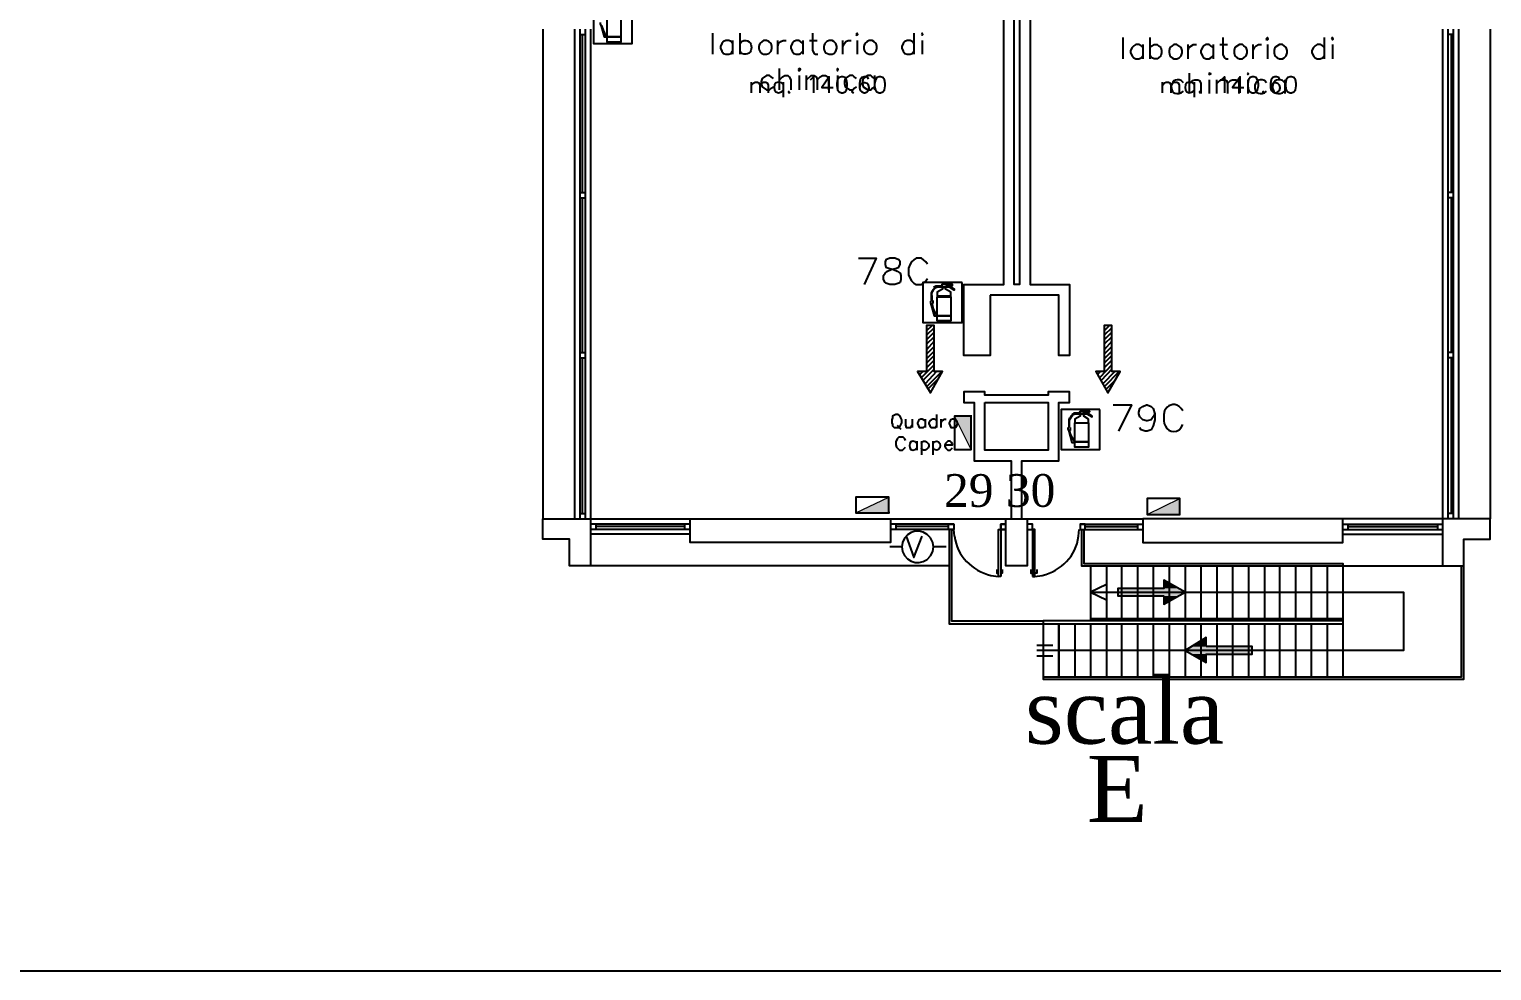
# Model space of a CAD drawing. Header units: millimetres. Extents: x 2592 to 5194, y 1172 to 2359.
# Drawn here: x 2597.717 to 2599.33, y 1185.524 to 1186.562 of the extents above; entities that cross this region are included whole.
import ezdxf

# ---------------------------------------------------------------- set-up
doc = ezdxf.new("R2010")
doc.units = ezdxf.units.MM
for name, color, linetype in [('PDF _Geometria', 7, 'Continuous'), ('PDF _Riempimenti solidi', 3, 'Continuous'), ('PDF _Testo', 7, 'Continuous')]:
    doc.layers.add(name, color=color, linetype=linetype)
doc.styles.add('PDF Times New Roman', font='times.ttf')

msp = doc.modelspace()

# ---------------------------------------------------------------- linework, layer by layer
at = {"layer": 'PDF _Geometria', "lineweight": 25}
for points in [[(2598.7769, 1186.269), (2598.7769, 1186.2024), (2598.7478, 1186.2024), (2598.7478, 1186.2807), (2598.7919, 1186.2807), (2598.7919, 1186.9515), (2598.7703, 1186.9515), (2598.7703, 1186.9632), (2598.8428, 1186.9632), (2598.8428, 1186.9515), (2598.8211, 1186.9515), (2598.8211, 1186.2807), (2598.8644, 1186.2807), (2598.8644, 1186.2024), (2598.8528, 1186.2024), (2598.8528, 1186.269)], [(2598.8036, 1186.9515), (2598.8094, 1186.9515), (2598.8094, 1186.2807), (2598.8036, 1186.2807)], [(2598.6286, 1186.5565), (2598.6303, 1186.5557), (2598.6311, 1186.5565), (2598.6303, 1186.5582)], [(2598.7011, 1186.5565), (2598.7019, 1186.5557), (2598.7028, 1186.5565), (2598.7019, 1186.5582)], [(2599.0519, 1186.5457), (2599.0469, 1186.5424), (2599.0461, 1186.539), (2599.0461, 1186.5365), (2599.0469, 1186.5332), (2599.0494, 1186.5307), (2599.0519, 1186.5299), (2599.0553, 1186.5299), (2599.0569, 1186.5307), (2599.0594, 1186.5332), (2599.0603, 1186.5365), (2599.0603, 1186.539), (2599.0594, 1186.5424), (2599.0569, 1186.544), (2599.0553, 1186.5457)], [(2599.0811, 1186.5515), (2599.0828, 1186.5507), (2599.0836, 1186.5515), (2599.0828, 1186.5532)], [(2599.0961, 1186.5457), (2599.0911, 1186.5424), (2599.0903, 1186.539), (2599.0903, 1186.5365), (2599.0911, 1186.5332), (2599.0936, 1186.5307), (2599.0961, 1186.5299), (2599.0994, 1186.5299), (2599.1011, 1186.5307), (2599.1036, 1186.5332), (2599.1044, 1186.5365), (2599.1044, 1186.539), (2599.1036, 1186.5424), (2599.1011, 1186.544), (2599.0994, 1186.5457)], [(2599.1536, 1186.5515), (2599.1544, 1186.5507), (2599.1553, 1186.5515), (2599.1544, 1186.5532)], [(2598.5653, 1186.5182), (2598.5661, 1186.5165), (2598.5678, 1186.5182), (2598.5661, 1186.519)], [(2598.6078, 1186.5182), (2598.6086, 1186.5165), (2598.6094, 1186.5182), (2598.6086, 1186.519)], [(2598.6128, 1186.5099), (2598.6103, 1186.509), (2598.6086, 1186.5065), (2598.6078, 1186.5024), (2598.6078, 1186.4999), (2598.6086, 1186.4957), (2598.6103, 1186.4932), (2598.6128, 1186.4924), (2598.6144, 1186.4924), (2598.6169, 1186.4932), (2598.6186, 1186.4957), (2598.6194, 1186.4999), (2598.6194, 1186.5024), (2598.6186, 1186.5065), (2598.6169, 1186.509), (2598.6144, 1186.5099)], [(2598.6544, 1186.5099), (2598.6519, 1186.509), (2598.6503, 1186.5065), (2598.6494, 1186.5024), (2598.6494, 1186.4999), (2598.6503, 1186.4957), (2598.6519, 1186.4932), (2598.6544, 1186.4924), (2598.6561, 1186.4924), (2598.6586, 1186.4932), (2598.6603, 1186.4957), (2598.6611, 1186.4999), (2598.6611, 1186.5024), (2598.6603, 1186.5065), (2598.6586, 1186.509), (2598.6561, 1186.5099)], [(2599.0178, 1186.5132), (2599.0186, 1186.5124), (2599.0203, 1186.5132), (2599.0186, 1186.514)], [(2599.0603, 1186.5132), (2599.0611, 1186.5124), (2599.0619, 1186.5132), (2599.0611, 1186.514)], [(2599.0661, 1186.5099), (2599.0636, 1186.509), (2599.0619, 1186.5065), (2599.0611, 1186.5024), (2599.0611, 1186.4999), (2599.0619, 1186.4957), (2599.0636, 1186.4932), (2599.0661, 1186.4924), (2599.0678, 1186.4924), (2599.0703, 1186.4932), (2599.0719, 1186.4957), (2599.0728, 1186.4999), (2599.0728, 1186.5024), (2599.0719, 1186.5065), (2599.0703, 1186.509), (2599.0678, 1186.5099)], [(2599.1078, 1186.5099), (2599.1053, 1186.509), (2599.1036, 1186.5065), (2599.1028, 1186.5024), (2599.1028, 1186.4999), (2599.1036, 1186.4957), (2599.1053, 1186.4932), (2599.1078, 1186.4924), (2599.1094, 1186.4924), (2599.1119, 1186.4932), (2599.1136, 1186.4957), (2599.1144, 1186.4999), (2599.1144, 1186.5024), (2599.1136, 1186.5065), (2599.1119, 1186.509), (2599.1094, 1186.5099)], [(2598.6661, 1186.3099), (2598.6619, 1186.3082), (2598.6611, 1186.3057), (2598.6611, 1186.3032), (2598.6619, 1186.2999), (2598.6653, 1186.299), (2598.6703, 1186.2974), (2598.6744, 1186.2957), (2598.6778, 1186.2932), (2598.6786, 1186.2907), (2598.6786, 1186.2865), (2598.6778, 1186.2832), (2598.6761, 1186.2824), (2598.6719, 1186.2807), (2598.6661, 1186.2807), (2598.6619, 1186.2824), (2598.6611, 1186.2832), (2598.6594, 1186.2865), (2598.6594, 1186.2907), (2598.6611, 1186.2932), (2598.6636, 1186.2957), (2598.6678, 1186.2974), (2598.6736, 1186.299), (2598.6761, 1186.2999), (2598.6778, 1186.3032), (2598.6778, 1186.3057), (2598.6761, 1186.3082), (2598.6719, 1186.3099)], [(2598.6728, 1186.1374), (2598.6694, 1186.1357), (2598.6694, 1186.134), (2598.6686, 1186.1315), (2598.6686, 1186.1282), (2598.6694, 1186.1265), (2598.6694, 1186.1249), (2598.6711, 1186.1232), (2598.6769, 1186.1232), (2598.6794, 1186.1282), (2598.6794, 1186.1315), (2598.6786, 1186.134), (2598.6778, 1186.1357), (2598.6769, 1186.1365), (2598.6753, 1186.1374)], [(2598.7711, 1186.1507), (2598.8411, 1186.1507), (2598.8411, 1186.0982), (2598.7711, 1186.0982)], [(2598.7353, 1186.1324), (2598.7336, 1186.1315), (2598.7328, 1186.1307), (2598.7319, 1186.1282), (2598.7319, 1186.1274), (2598.7328, 1186.1249), (2598.7336, 1186.1232), (2598.7386, 1186.1232), (2598.7403, 1186.1249), (2598.7411, 1186.1274), (2598.7411, 1186.1282), (2598.7403, 1186.1307), (2598.7386, 1186.1315), (2598.7378, 1186.1324)], [(2598.3361, 1186.0224), (2598.3361, 1185.9707), (2598.3128, 1185.9707), (2598.3128, 1185.9999), (2598.2836, 1185.9999), (2598.2836, 1186.0224)], [(2598.4461, 1186.0224), (2598.6669, 1186.0224), (2598.6669, 1185.9965), (2598.4461, 1185.9965)], [(2598.7886, 1186.0107), (2598.7944, 1186.0107), (2598.7886, 1186.0107), (2598.7886, 1186.0165), (2598.7944, 1186.0165), (2598.7886, 1186.0165)], [(2599.1661, 1186.0224), (2598.9453, 1186.0224), (2598.9453, 1185.9965), (2599.1661, 1185.9965)], [(2599.2761, 1186.0224), (2599.2761, 1185.9707), (2599.2994, 1185.9707), (2599.2994, 1185.9999), (2599.3286, 1185.9999), (2599.3286, 1186.0224)]]:
    msp.add_lwpolyline(points, close=True, dxfattribs=at)
at = {"layer": 'PDF _Geometria', "color": 1, "lineweight": 25, "true_color": 0xf00000}
for points in [[(2598.3819, 1186.5907), (2598.3394, 1186.5907), (2598.3394, 1186.5465), (2598.3819, 1186.5465)], [(2598.3544, 1186.5749), (2598.3694, 1186.5749), (2598.3694, 1186.554), (2598.3544, 1186.554)], [(2598.3544, 1186.554), (2598.3694, 1186.554), (2598.3694, 1186.5482), (2598.3544, 1186.5482)], [(2598.7461, 1186.2832), (2598.7028, 1186.2832), (2598.7028, 1186.239), (2598.7461, 1186.239)], [(2598.7244, 1186.2774), (2598.7244, 1186.2757), (2598.7186, 1186.2724), (2598.7186, 1186.2682), (2598.7336, 1186.2682), (2598.7336, 1186.2724), (2598.7278, 1186.2757), (2598.7278, 1186.2774)], [(2598.7186, 1186.2674), (2598.7336, 1186.2674), (2598.7336, 1186.2465), (2598.7186, 1186.2465)], [(2598.7186, 1186.2465), (2598.7336, 1186.2465), (2598.7336, 1186.2407), (2598.7186, 1186.2407)], [(2598.8978, 1186.1432), (2598.8553, 1186.1432), (2598.8553, 1186.099), (2598.8978, 1186.099)], [(2598.8761, 1186.1382), (2598.8761, 1186.1357), (2598.8703, 1186.1324), (2598.8703, 1186.1282), (2598.8853, 1186.1282), (2598.8853, 1186.1324), (2598.8803, 1186.1357), (2598.8803, 1186.1382)], [(2598.8703, 1186.1282), (2598.8853, 1186.1282), (2598.8853, 1186.1074), (2598.8703, 1186.1074)], [(2598.8703, 1186.1074), (2598.8853, 1186.1074), (2598.8853, 1186.1015), (2598.8703, 1186.1015)]]:
    msp.add_lwpolyline(points, close=True, dxfattribs=at)
at = {"layer": 'PDF _Geometria', "lineweight": 25}
for points in [[(2598.2836, 1186.5624), (2598.2836, 1186.0224)], [(2598.3186, 1186.5624), (2598.3186, 1186.0224)], [(2598.3361, 1186.5624), (2598.3361, 1186.0224), (2598.4461, 1186.0224)], [(2598.4711, 1186.5349), (2598.4711, 1186.5582)], [(2598.5011, 1186.5349), (2598.5011, 1186.5582)], [(2598.5811, 1186.5582), (2598.5811, 1186.539), (2598.5828, 1186.5357), (2598.5844, 1186.5349), (2598.5869, 1186.5349)], [(2598.6928, 1186.5582), (2598.6928, 1186.5349)], [(2599.2761, 1186.5624), (2599.2761, 1186.0224), (2599.1661, 1186.0224)], [(2599.2936, 1186.5624), (2599.2936, 1186.0224)], [(2599.3286, 1186.5624), (2599.3286, 1186.0224)], [(2598.4928, 1186.5465), (2598.4911, 1186.549), (2598.4886, 1186.5499), (2598.4853, 1186.5499), (2598.4828, 1186.549), (2598.4811, 1186.5465), (2598.4794, 1186.5432), (2598.4794, 1186.5415), (2598.4811, 1186.5382), (2598.4828, 1186.5357), (2598.4853, 1186.5349), (2598.4886, 1186.5349), (2598.4911, 1186.5357), (2598.4928, 1186.5382)], [(2598.4928, 1186.5499), (2598.4928, 1186.5349)], [(2598.5011, 1186.5465), (2598.5028, 1186.549)], [(2598.5269, 1186.5349), (2598.5303, 1186.5349), (2598.5328, 1186.5357), (2598.5353, 1186.5382), (2598.5361, 1186.5415), (2598.5361, 1186.5432), (2598.5353, 1186.5465), (2598.5328, 1186.549), (2598.5303, 1186.5499), (2598.5269, 1186.5499), (2598.5253, 1186.549), (2598.5228, 1186.5465)], [(2598.5428, 1186.5349), (2598.5428, 1186.5499)], [(2598.5428, 1186.5432), (2598.5436, 1186.5465), (2598.5461, 1186.549), (2598.5486, 1186.5499), (2598.5519, 1186.5499)], [(2598.5703, 1186.5465), (2598.5678, 1186.549), (2598.5661, 1186.5499), (2598.5628, 1186.5499), (2598.5603, 1186.549), (2598.5586, 1186.5465), (2598.5569, 1186.5432), (2598.5569, 1186.5415), (2598.5586, 1186.5382), (2598.5603, 1186.5357), (2598.5628, 1186.5349), (2598.5661, 1186.5349), (2598.5678, 1186.5357), (2598.5703, 1186.5382)], [(2598.5703, 1186.5499), (2598.5703, 1186.5349)], [(2598.5778, 1186.5499), (2598.5861, 1186.5499)], [(2598.5994, 1186.5349), (2598.6028, 1186.5349), (2598.6044, 1186.5357), (2598.6069, 1186.5382), (2598.6078, 1186.5415), (2598.6078, 1186.5432), (2598.6069, 1186.5465), (2598.6044, 1186.549), (2598.6028, 1186.5499), (2598.5994, 1186.5499), (2598.5969, 1186.549), (2598.5944, 1186.5465)], [(2598.6144, 1186.5349), (2598.6144, 1186.5499)], [(2598.6144, 1186.5432), (2598.6161, 1186.5465), (2598.6178, 1186.549), (2598.6203, 1186.5499), (2598.6236, 1186.5499)], [(2598.6303, 1186.5499), (2598.6303, 1186.5349)], [(2598.6436, 1186.5349), (2598.6469, 1186.5349), (2598.6486, 1186.5357), (2598.6511, 1186.5382), (2598.6519, 1186.5415), (2598.6519, 1186.5432), (2598.6511, 1186.5465), (2598.6486, 1186.549), (2598.6469, 1186.5499), (2598.6436, 1186.5499), (2598.6411, 1186.549), (2598.6386, 1186.5465)], [(2598.6928, 1186.5465), (2598.6911, 1186.549), (2598.6886, 1186.5499), (2598.6853, 1186.5499), (2598.6828, 1186.549), (2598.6811, 1186.5465), (2598.6794, 1186.5432), (2598.6794, 1186.5415), (2598.6811, 1186.5382), (2598.6828, 1186.5357), (2598.6853, 1186.5349), (2598.6886, 1186.5349), (2598.6911, 1186.5357), (2598.6928, 1186.5382)], [(2598.7019, 1186.5499), (2598.7019, 1186.5349)], [(2598.9236, 1186.5299), (2598.9236, 1186.5532)], [(2598.9453, 1186.5424), (2598.9436, 1186.544), (2598.9411, 1186.5457), (2598.9378, 1186.5457), (2598.9353, 1186.544), (2598.9336, 1186.5424), (2598.9319, 1186.539), (2598.9319, 1186.5365), (2598.9336, 1186.5332), (2598.9353, 1186.5307), (2598.9378, 1186.5299), (2598.9411, 1186.5299), (2598.9436, 1186.5307), (2598.9453, 1186.5332)], [(2598.9453, 1186.5457), (2598.9453, 1186.5299)], [(2598.9536, 1186.5299), (2598.9536, 1186.5532)], [(2598.9536, 1186.5424), (2598.9553, 1186.544), (2598.9578, 1186.5457), (2598.9611, 1186.5457), (2598.9628, 1186.544), (2598.9653, 1186.5424), (2598.9661, 1186.539), (2598.9661, 1186.5365), (2598.9653, 1186.5332), (2598.9628, 1186.5307), (2598.9611, 1186.5299), (2598.9578, 1186.5299), (2598.9553, 1186.5307), (2598.9536, 1186.5332)], [(2598.9794, 1186.5299), (2598.9828, 1186.5299), (2598.9853, 1186.5307), (2598.9878, 1186.5332), (2598.9886, 1186.5365), (2598.9886, 1186.539), (2598.9878, 1186.5424), (2598.9828, 1186.5457), (2598.9794, 1186.5457), (2598.9778, 1186.544), (2598.9753, 1186.5424)], [(2598.9953, 1186.5299), (2598.9953, 1186.5457)], [(2598.9953, 1186.539), (2598.9961, 1186.5424), (2599.0011, 1186.5457), (2599.0044, 1186.5457)], [(2599.0228, 1186.5424), (2599.0203, 1186.544), (2599.0186, 1186.5457), (2599.0153, 1186.5457), (2599.0128, 1186.544), (2599.0111, 1186.5424), (2599.0094, 1186.539), (2599.0094, 1186.5365), (2599.0111, 1186.5332), (2599.0128, 1186.5307), (2599.0153, 1186.5299), (2599.0186, 1186.5299), (2599.0203, 1186.5307), (2599.0228, 1186.5332)], [(2599.0228, 1186.5457), (2599.0228, 1186.5299)], [(2599.0303, 1186.5457), (2599.0386, 1186.5457)], [(2599.0336, 1186.5532), (2599.0336, 1186.534), (2599.0353, 1186.5307), (2599.0369, 1186.5299), (2599.0394, 1186.5299)], [(2599.0669, 1186.5299), (2599.0669, 1186.5457)], [(2599.0669, 1186.539), (2599.0686, 1186.5424), (2599.0703, 1186.544), (2599.0728, 1186.5457), (2599.0761, 1186.5457)], [(2599.0828, 1186.5457), (2599.0828, 1186.5299)], [(2599.1453, 1186.5424), (2599.1436, 1186.544), (2599.1411, 1186.5457), (2599.1378, 1186.5457), (2599.1353, 1186.544), (2599.1336, 1186.5424), (2599.1319, 1186.539), (2599.1319, 1186.5365), (2599.1336, 1186.5332), (2599.1353, 1186.5307), (2599.1378, 1186.5299), (2599.1411, 1186.5299), (2599.1436, 1186.5307), (2599.1453, 1186.5332)], [(2599.1453, 1186.5532), (2599.1453, 1186.5299)], [(2599.1544, 1186.5457), (2599.1544, 1186.5299)], [(2598.5028, 1186.5357), (2598.5011, 1186.5382)], [(2598.5378, 1186.5082), (2598.5353, 1186.5099), (2598.5336, 1186.5115), (2598.5303, 1186.5115), (2598.5253, 1186.5082), (2598.5244, 1186.5049), (2598.5244, 1186.5024), (2598.5253, 1186.499), (2598.5303, 1186.4957), (2598.5336, 1186.4957), (2598.5353, 1186.4974), (2598.5378, 1186.499)], [(2598.5444, 1186.4957), (2598.5444, 1186.519)], [(2598.5444, 1186.5065), (2598.5478, 1186.5099), (2598.5503, 1186.5115), (2598.5536, 1186.5115), (2598.5553, 1186.5099), (2598.5569, 1186.5065), (2598.5569, 1186.4957)], [(2598.5661, 1186.5115), (2598.5661, 1186.4957)], [(2598.5744, 1186.4957), (2598.5744, 1186.5115)], [(2598.5744, 1186.5065), (2598.5794, 1186.5115), (2598.5828, 1186.5115), (2598.5853, 1186.5099), (2598.5861, 1186.5065), (2598.5861, 1186.4957)], [(2598.5786, 1186.5065), (2598.5819, 1186.5099), (2598.5819, 1186.4924)], [(2598.5861, 1186.5065), (2598.5894, 1186.5099), (2598.5919, 1186.5115), (2598.5953, 1186.5115), (2598.5978, 1186.5099), (2598.5986, 1186.5065), (2598.5986, 1186.4957)], [(2598.5994, 1186.4924), (2598.5994, 1186.5099), (2598.5911, 1186.4982), (2598.6036, 1186.4982)], [(2598.6086, 1186.5115), (2598.6086, 1186.4957)], [(2598.6294, 1186.5082), (2598.6269, 1186.5099), (2598.6253, 1186.5115), (2598.6219, 1186.5115), (2598.6169, 1186.5082), (2598.6161, 1186.5049), (2598.6161, 1186.5024), (2598.6169, 1186.499), (2598.6219, 1186.4957), (2598.6253, 1186.4957), (2598.6269, 1186.4974), (2598.6294, 1186.499)], [(2598.6428, 1186.5074), (2598.6419, 1186.509), (2598.6394, 1186.5099), (2598.6378, 1186.5099), (2598.6353, 1186.509), (2598.6336, 1186.5065), (2598.6328, 1186.5024), (2598.6328, 1186.4982), (2598.6336, 1186.4949), (2598.6353, 1186.4932), (2598.6378, 1186.4924), (2598.6386, 1186.4924), (2598.6411, 1186.4932), (2598.6428, 1186.4949), (2598.6436, 1186.4974), (2598.6436, 1186.4982), (2598.6428, 1186.5007), (2598.6411, 1186.5024), (2598.6386, 1186.5032), (2598.6378, 1186.5032), (2598.6353, 1186.5024), (2598.6336, 1186.5007), (2598.6328, 1186.4982)], [(2598.6494, 1186.5082), (2598.6469, 1186.5099), (2598.6453, 1186.5115), (2598.6419, 1186.5115), (2598.6369, 1186.5082), (2598.6361, 1186.5049), (2598.6361, 1186.5024), (2598.6369, 1186.499), (2598.6419, 1186.4957), (2598.6453, 1186.4957), (2598.6469, 1186.4974), (2598.6494, 1186.499)], [(2598.6494, 1186.5115), (2598.6494, 1186.4957)], [(2598.9969, 1186.4915), (2598.9969, 1186.514)], [(2599.0311, 1186.5065), (2599.0328, 1186.5074), (2599.0353, 1186.5099), (2599.0353, 1186.4924)], [(2599.0528, 1186.4924), (2599.0528, 1186.5099), (2599.0444, 1186.4982), (2599.0569, 1186.4982)], [(2599.0961, 1186.5074), (2599.0953, 1186.509), (2599.0928, 1186.5099), (2599.0911, 1186.5099), (2599.0886, 1186.509), (2599.0869, 1186.5065), (2599.0861, 1186.5024), (2599.0861, 1186.4982), (2599.0869, 1186.4949), (2599.0886, 1186.4932), (2599.0911, 1186.4924), (2599.0919, 1186.4924), (2599.0944, 1186.4932), (2599.0961, 1186.4949), (2599.0969, 1186.4974), (2599.0969, 1186.4982), (2599.0961, 1186.5007), (2599.0944, 1186.5024), (2599.0919, 1186.5032), (2599.0911, 1186.5032), (2599.0886, 1186.5024), (2599.0869, 1186.5007), (2599.0861, 1186.4982)], [(2598.5136, 1186.4924), (2598.5136, 1186.504)], [(2598.5136, 1186.5007), (2598.5161, 1186.5032), (2598.5178, 1186.504), (2598.5203, 1186.504), (2598.5219, 1186.5032), (2598.5228, 1186.5007), (2598.5228, 1186.4924)], [(2598.5228, 1186.5007), (2598.5253, 1186.5032), (2598.5269, 1186.504), (2598.5294, 1186.504), (2598.5311, 1186.5032), (2598.5319, 1186.5007), (2598.5319, 1186.4924)], [(2598.5486, 1186.5015), (2598.5469, 1186.5032)], [(2598.5469, 1186.4932), (2598.5486, 1186.4949)], [(2598.5486, 1186.504), (2598.5486, 1186.4874)], [(2598.5553, 1186.494), (2598.5544, 1186.4932), (2598.5553, 1186.4924), (2598.5561, 1186.4932)], [(2598.6253, 1186.494), (2598.6244, 1186.4932), (2598.6253, 1186.4924), (2598.6261, 1186.4932)], [(2598.9669, 1186.4924), (2598.9669, 1186.504)], [(2598.9669, 1186.5007), (2598.9694, 1186.5032), (2598.9711, 1186.504), (2598.9736, 1186.504), (2598.9753, 1186.5032), (2598.9761, 1186.5007), (2598.9761, 1186.4924)], [(2598.9761, 1186.5007), (2598.9786, 1186.5032), (2598.9803, 1186.504), (2598.9828, 1186.504), (2598.9844, 1186.5032), (2598.9853, 1186.5007), (2598.9853, 1186.4924)], [(2598.9903, 1186.5032), (2598.9878, 1186.5057)], [(2598.9878, 1186.4924), (2598.9903, 1186.494)], [(2598.9969, 1186.5024), (2599.0003, 1186.5057), (2599.0028, 1186.5065), (2599.0061, 1186.5065), (2599.0078, 1186.5057), (2599.0094, 1186.5024), (2599.0094, 1186.4915)], [(2599.0019, 1186.5015), (2599.0003, 1186.5032)], [(2599.0003, 1186.4932), (2599.0019, 1186.4949)], [(2599.0019, 1186.504), (2599.0019, 1186.4874)], [(2599.0086, 1186.494), (2599.0078, 1186.4932), (2599.0086, 1186.4924), (2599.0094, 1186.4932)], [(2599.0186, 1186.5065), (2599.0186, 1186.4915)], [(2599.0269, 1186.4915), (2599.0269, 1186.5065)], [(2599.0269, 1186.5024), (2599.0303, 1186.5057), (2599.0319, 1186.5065), (2599.0353, 1186.5065), (2599.0378, 1186.5057), (2599.0386, 1186.5024), (2599.0386, 1186.4915)], [(2599.0386, 1186.5024), (2599.0419, 1186.5057), (2599.0444, 1186.5065), (2599.0478, 1186.5065), (2599.0503, 1186.5057), (2599.0511, 1186.5024), (2599.0511, 1186.4915)], [(2599.0611, 1186.5065), (2599.0611, 1186.4915)], [(2599.0786, 1186.494), (2599.0778, 1186.4932), (2599.0786, 1186.4924), (2599.0794, 1186.4932)], [(2599.0819, 1186.5032), (2599.0794, 1186.5057)], [(2599.0794, 1186.4924), (2599.0819, 1186.494)], [(2599.1019, 1186.5032), (2599.0994, 1186.5057)], [(2599.0994, 1186.4924), (2599.1019, 1186.494)], [(2599.1019, 1186.5065), (2599.1019, 1186.4915)], [(2598.6319, 1186.3099), (2598.6511, 1186.3099), (2598.6378, 1186.2807)], [(2598.7078, 1186.3032), (2598.7061, 1186.3057), (2598.7036, 1186.3082), (2598.7011, 1186.3099), (2598.6953, 1186.3099), (2598.6928, 1186.3082), (2598.6903, 1186.3057), (2598.6886, 1186.3032), (2598.6869, 1186.299), (2598.6869, 1186.2915), (2598.6886, 1186.2874), (2598.6903, 1186.2849), (2598.6928, 1186.2824), (2598.6953, 1186.2807), (2598.7011, 1186.2807), (2598.7036, 1186.2824), (2598.7061, 1186.2849), (2598.7078, 1186.2874)], [(2598.8119, 1186.0224), (2598.8119, 1186.0865), (2598.8528, 1186.0865), (2598.8528, 1186.1507), (2598.8644, 1186.1507), (2598.8644, 1186.1624), (2598.8411, 1186.1624), (2598.8411, 1186.159), (2598.7711, 1186.159), (2598.7711, 1186.1624), (2598.7478, 1186.1624), (2598.7478, 1186.1507), (2598.7594, 1186.1507), (2598.7594, 1186.0865), (2598.8003, 1186.0865), (2598.8003, 1186.0224)], [(2598.7178, 1186.1374), (2598.7178, 1186.1232)], [(2598.9128, 1186.1482), (2598.9328, 1186.1482), (2598.9186, 1186.119)], [(2598.9586, 1186.1382), (2598.9569, 1186.1349), (2598.9544, 1186.1315), (2598.9503, 1186.1307), (2598.9494, 1186.1307), (2598.9453, 1186.1315), (2598.9419, 1186.1349), (2598.9411, 1186.1382), (2598.9411, 1186.1399), (2598.9419, 1186.144), (2598.9453, 1186.1465), (2598.9494, 1186.1482), (2598.9503, 1186.1482), (2598.9544, 1186.1465), (2598.9569, 1186.144), (2598.9586, 1186.1382), (2598.9586, 1186.1315), (2598.9569, 1186.1249), (2598.9544, 1186.1207), (2598.9503, 1186.119), (2598.9478, 1186.119), (2598.9436, 1186.1207), (2598.9419, 1186.1232)], [(2598.9694, 1186.1415), (2598.9686, 1186.1374), (2598.9686, 1186.1307)], [(2598.9894, 1186.1415), (2598.9878, 1186.144), (2598.9853, 1186.1465)], [(2598.6744, 1186.1257), (2598.6786, 1186.1215)], [(2598.6836, 1186.1324), (2598.6836, 1186.1257), (2598.6844, 1186.1232), (2598.6894, 1186.1232), (2598.6911, 1186.1257)], [(2598.6911, 1186.1324), (2598.6911, 1186.1232)], [(2598.7053, 1186.1307), (2598.7036, 1186.1315), (2598.7019, 1186.1324), (2598.7003, 1186.1324), (2598.6986, 1186.1315), (2598.6978, 1186.1307), (2598.6969, 1186.1282), (2598.6969, 1186.1274), (2598.6978, 1186.1249), (2598.6986, 1186.1232), (2598.7036, 1186.1232), (2598.7053, 1186.1249)], [(2598.7053, 1186.1324), (2598.7053, 1186.1232)], [(2598.7178, 1186.1307), (2598.7169, 1186.1315), (2598.7153, 1186.1324), (2598.7136, 1186.1324), (2598.7119, 1186.1315), (2598.7103, 1186.1307), (2598.7094, 1186.1282), (2598.7094, 1186.1274), (2598.7103, 1186.1249), (2598.7119, 1186.1232), (2598.7169, 1186.1232), (2598.7178, 1186.1249)], [(2598.7228, 1186.1232), (2598.7228, 1186.1324)], [(2598.7228, 1186.1282), (2598.7236, 1186.1307), (2598.7253, 1186.1315), (2598.7261, 1186.1324), (2598.7286, 1186.1324)], [(2598.7569, 1186.1357), (2598.7561, 1186.1357), (2598.7378, 1186.1357), (2598.7378, 1186.099), (2598.7561, 1186.099), (2598.7561, 1186.1357)], [(2598.9853, 1186.1207), (2598.9878, 1186.1232), (2598.9894, 1186.1265)], [(2598.6836, 1186.109), (2598.6828, 1186.1107), (2598.6811, 1186.1124), (2598.6761, 1186.1124), (2598.6744, 1186.1107), (2598.6728, 1186.1074), (2598.6728, 1186.104), (2598.6736, 1186.1015), (2598.6761, 1186.099), (2598.6769, 1186.0982), (2598.6803, 1186.0982), (2598.6836, 1186.1015)], [(2598.6961, 1186.1057), (2598.6944, 1186.1074)], [(2598.6961, 1186.1082), (2598.6961, 1186.0982)], [(2598.7011, 1186.1082), (2598.7011, 1186.0932)], [(2598.7011, 1186.1057), (2598.7019, 1186.1074), (2598.7036, 1186.1082), (2598.7053, 1186.1082), (2598.7069, 1186.1074), (2598.7086, 1186.1057), (2598.7094, 1186.104), (2598.7094, 1186.1024), (2598.7086, 1186.1007), (2598.7069, 1186.099), (2598.7053, 1186.0982), (2598.7036, 1186.0982), (2598.7019, 1186.099), (2598.7011, 1186.1007)], [(2598.7136, 1186.1082), (2598.7136, 1186.0932)], [(2598.7136, 1186.1057), (2598.7153, 1186.1074)], [(2598.7269, 1186.104), (2598.7353, 1186.104), (2598.7353, 1186.1049), (2598.7344, 1186.1065), (2598.7336, 1186.1074), (2598.7328, 1186.1082), (2598.7303, 1186.1082), (2598.7294, 1186.1074), (2598.7278, 1186.1057), (2598.7269, 1186.104), (2598.7269, 1186.1024), (2598.7278, 1186.1007), (2598.7294, 1186.099), (2598.7303, 1186.0982), (2598.7328, 1186.0982), (2598.7353, 1186.1007)], [(2598.6944, 1186.099), (2598.6961, 1186.1007)], [(2598.7153, 1186.099), (2598.7136, 1186.1007)], [(2598.6661, 1186.029), (2598.6653, 1186.029), (2598.6653, 1186.0465), (2598.6286, 1186.0465), (2598.6286, 1186.029), (2598.6653, 1186.029)], [(2598.9869, 1186.0274), (2598.9861, 1186.0274), (2598.9861, 1186.0449), (2598.9503, 1186.0449), (2598.9503, 1186.0274), (2598.9861, 1186.0274)], [(2598.6669, 1186.0224), (2598.7944, 1186.0224), (2598.8178, 1186.0224), (2598.9453, 1186.0224)], [(2598.7319, 1186.0107), (2598.7319, 1185.9065), (2598.8353, 1185.9065), (2599.1661, 1185.9065)], [(2598.7344, 1186.0107), (2598.7344, 1185.9099), (2598.8353, 1185.9099)], [(2598.8178, 1186.0224), (2598.8178, 1185.9707), (2598.7944, 1185.9707), (2598.7944, 1186.0224)], [(2598.8178, 1186.0107), (2598.8236, 1186.0107), (2598.8236, 1186.0165), (2598.8178, 1186.0165)], [(2598.8778, 1186.0107), (2598.8778, 1185.9707), (2598.9453, 1185.9707), (2599.1661, 1185.9707), (2599.2761, 1185.9707)], [(2598.8803, 1186.0107), (2598.8803, 1185.9732), (2599.1661, 1185.9732), (2599.1661, 1185.8482)], [(2598.4461, 1186.0057), (2598.3361, 1186.0057)], [(2599.1661, 1186.0057), (2599.2761, 1186.0057)], [(2598.7319, 1185.9707), (2598.3361, 1185.9707)], [(2599.1661, 1185.9099), (2598.8353, 1185.9099), (2598.8353, 1185.8457), (2599.2994, 1185.8457), (2599.2994, 1185.9707)], [(2598.8353, 1185.8482), (2599.2969, 1185.8482), (2599.2969, 1185.9707)], [(2598.8878, 1185.9707), (2598.8878, 1185.9099)], [(2598.9053, 1185.9707), (2598.9053, 1185.9124)], [(2598.9219, 1185.9707), (2598.9219, 1185.9124)], [(2598.9394, 1185.9707), (2598.9394, 1185.9124)], [(2598.9569, 1185.9707), (2598.9569, 1185.9124)], [(2598.9744, 1185.9707), (2598.9744, 1185.9124)], [(2598.9919, 1185.9707), (2598.9919, 1185.9124)], [(2599.0094, 1185.9707), (2599.0094, 1185.9124)], [(2599.0269, 1185.9707), (2599.0269, 1185.9124)], [(2599.0444, 1185.9707), (2599.0444, 1185.9124)], [(2599.0619, 1185.9707), (2599.0619, 1185.9124)], [(2599.0794, 1185.9707), (2599.0794, 1185.9124)], [(2599.0961, 1185.9707), (2599.0961, 1185.9124)], [(2599.1136, 1185.9707), (2599.1136, 1185.9124)], [(2599.1311, 1185.9707), (2599.1311, 1185.9124)], [(2599.1486, 1185.9707), (2599.1486, 1185.9124)], [(2598.9053, 1185.9499), (2598.8878, 1185.9415), (2598.9053, 1185.9332)], [(2598.8878, 1185.9415), (2599.2328, 1185.9415), (2599.2328, 1185.8774), (2598.8286, 1185.8774)], [(2598.8878, 1185.9124), (2599.1661, 1185.9124)], [(2598.8528, 1185.9065), (2598.8528, 1185.8482), (2598.8528, 1185.9065)], [(2598.8703, 1185.9065), (2598.8703, 1185.8482)], [(2598.8878, 1185.9065), (2598.8878, 1185.8482)], [(2598.9053, 1185.9065), (2598.9053, 1185.8482)], [(2598.9219, 1185.9065), (2598.9219, 1185.8482)], [(2598.9394, 1185.9065), (2598.9394, 1185.8482)], [(2598.9569, 1185.9065), (2598.9569, 1185.8482)], [(2598.9744, 1185.9065), (2598.9744, 1185.8482)], [(2598.9919, 1185.9065), (2598.9919, 1185.8482)], [(2599.0094, 1185.9065), (2599.0094, 1185.8482)], [(2599.0269, 1185.9065), (2599.0269, 1185.8482)], [(2599.0444, 1185.9065), (2599.0444, 1185.8482)], [(2599.0619, 1185.9065), (2599.0619, 1185.8482)], [(2599.0794, 1185.9065), (2599.0794, 1185.8482)], [(2599.0961, 1185.9065), (2599.0961, 1185.8482)], [(2599.1136, 1185.9065), (2599.1136, 1185.8482)], [(2599.1311, 1185.9065), (2599.1311, 1185.8482)], [(2599.1486, 1185.9065), (2599.1486, 1185.8482)], [(2598.8286, 1185.8832), (2598.8461, 1185.8832)], [(2598.8286, 1185.8715), (2598.8461, 1185.8715)], [(2597.0594, 1185.524), (2602.0219, 1185.524)]]:
    msp.add_lwpolyline(points, dxfattribs=at)
at = {"layer": 'PDF _Geometria', "color": 4, "lineweight": 25}
for points in [[(2598.3244, 1186.5624), (2598.3244, 1186.0224)], [(2598.3303, 1186.5624), (2598.3303, 1186.0224)], [(2599.2819, 1186.5624), (2599.2819, 1186.0224)], [(2599.2878, 1186.5624), (2599.2878, 1186.0224)], [(2598.3244, 1186.5565), (2598.3303, 1186.5565)], [(2598.3269, 1186.5565), (2598.3269, 1186.3824)], [(2599.2878, 1186.5565), (2599.2819, 1186.5565)], [(2599.2853, 1186.5565), (2599.2853, 1186.3824)], [(2598.3244, 1186.3824), (2598.3303, 1186.3824)], [(2599.2878, 1186.3824), (2599.2819, 1186.3824)], [(2598.3244, 1186.3765), (2598.3303, 1186.3765)], [(2598.3269, 1186.3765), (2598.3269, 1186.2057)], [(2599.2878, 1186.3765), (2599.2819, 1186.3765)], [(2599.2853, 1186.3765), (2599.2853, 1186.2057)], [(2598.3244, 1186.2057), (2598.3303, 1186.2057)], [(2599.2878, 1186.2057), (2599.2819, 1186.2057)], [(2598.3244, 1186.1999), (2598.3303, 1186.1999)], [(2598.3269, 1186.1999), (2598.3269, 1186.0282)], [(2599.2878, 1186.1999), (2599.2819, 1186.1999)], [(2599.2853, 1186.1999), (2599.2853, 1186.0282)], [(2598.3244, 1186.0282), (2598.3303, 1186.0282)], [(2599.2878, 1186.0282), (2599.2819, 1186.0282)], [(2598.4461, 1186.0165), (2598.3361, 1186.0165)], [(2598.4461, 1186.0107), (2598.3361, 1186.0107)], [(2598.3419, 1186.0165), (2598.3419, 1186.0107)], [(2598.4403, 1186.014), (2598.3419, 1186.014)], [(2598.4403, 1186.0107), (2598.4403, 1186.0165)], [(2598.7369, 1186.0165), (2598.6669, 1186.0165)], [(2598.7378, 1186.0032), (2598.7369, 1186.0107), (2598.6669, 1186.0107)], [(2598.6728, 1186.0165), (2598.6728, 1186.0107)], [(2598.7311, 1186.014), (2598.6728, 1186.014)], [(2598.8744, 1186.0032), (2598.8753, 1186.0107)], [(2598.8761, 1186.0165), (2598.9453, 1186.0165)], [(2598.8761, 1186.0107), (2598.9453, 1186.0107)], [(2598.8819, 1186.014), (2598.9394, 1186.014)], [(2598.9394, 1186.0165), (2598.9394, 1186.0107)], [(2599.1661, 1186.0165), (2599.2761, 1186.0165)], [(2599.1661, 1186.0107), (2599.2761, 1186.0107)], [(2599.1719, 1186.0107), (2599.1719, 1186.0165)], [(2599.1719, 1186.014), (2599.2703, 1186.014)], [(2599.2703, 1186.0165), (2599.2703, 1186.0107)], [(2598.7844, 1185.9665), (2598.7844, 1185.9624), (2598.7861, 1185.9624)], [(2598.7903, 1185.9665), (2598.7903, 1185.9624), (2598.7886, 1185.9624)], [(2598.8219, 1185.9665), (2598.8219, 1185.9624), (2598.8236, 1185.9624)], [(2598.8286, 1185.9665), (2598.8286, 1185.9624), (2598.8261, 1185.9624)], [(2598.7778, 1185.9599), (2598.7861, 1185.959)], [(2598.8261, 1185.959), (2598.8344, 1185.9599)]]:
    msp.add_lwpolyline(points, dxfattribs=at)
at = {"layer": 'PDF _Geometria', "color": 1, "lineweight": 25, "true_color": 0xf00000}
for points in [[(2598.3469, 1186.5699), (2598.3469, 1186.5682), (2598.3478, 1186.5657), (2598.3511, 1186.554), (2598.3536, 1186.554), (2598.3503, 1186.5615), (2598.3486, 1186.5665)], [(2598.7128, 1186.274), (2598.7119, 1186.2715), (2598.7119, 1186.2699), (2598.7119, 1186.2624)], [(2598.7153, 1186.2765), (2598.7136, 1186.2749), (2598.7128, 1186.2732)], [(2598.7128, 1186.2624), (2598.7128, 1186.2674)], [(2598.7169, 1186.2774), (2598.7194, 1186.2782), (2598.7319, 1186.2782), (2598.7369, 1186.2749), (2598.7378, 1186.2749), (2598.7378, 1186.2757), (2598.7328, 1186.279), (2598.7286, 1186.279), (2598.7344, 1186.2799), (2598.7353, 1186.2799), (2598.7353, 1186.2807), (2598.7236, 1186.2807), (2598.7236, 1186.279), (2598.7186, 1186.279), (2598.7169, 1186.279), (2598.7144, 1186.2774)], [(2598.7111, 1186.2624), (2598.7111, 1186.2607), (2598.7119, 1186.2582), (2598.7153, 1186.2465), (2598.7178, 1186.2465), (2598.7178, 1186.2474), (2598.7144, 1186.254), (2598.7128, 1186.2599)], [(2598.7136, 1186.2632), (2598.7136, 1186.2599)], [(2598.8644, 1186.1232), (2598.8644, 1186.1315), (2598.8661, 1186.134), (2598.8669, 1186.1357), (2598.8686, 1186.1374), (2598.8711, 1186.1382), (2598.8836, 1186.1382), (2598.8894, 1186.1349), (2598.8894, 1186.1357), (2598.8844, 1186.139), (2598.8803, 1186.139), (2598.8803, 1186.1399), (2598.8861, 1186.1399), (2598.8869, 1186.1407), (2598.8761, 1186.1407), (2598.8753, 1186.139), (2598.8711, 1186.139), (2598.8694, 1186.139), (2598.8669, 1186.1374)], [(2598.8678, 1186.1374), (2598.8661, 1186.1357), (2598.8653, 1186.134)], [(2598.8628, 1186.1232), (2598.8628, 1186.1215), (2598.8636, 1186.119), (2598.8669, 1186.1065), (2598.8703, 1186.1065), (2598.8703, 1186.1074), (2598.8661, 1186.1149), (2598.8644, 1186.1199)], [(2598.8644, 1186.134), (2598.8636, 1186.1315), (2598.8636, 1186.1299)], [(2598.8636, 1186.1307), (2598.8636, 1186.1232)], [(2598.8653, 1186.1232), (2598.8653, 1186.1199)]]:
    msp.add_lwpolyline(points, dxfattribs=at)
at = {"layer": 'PDF _Geometria', "color": 3, "lineweight": 25}
for points in [[(2598.7069, 1186.1849), (2598.6969, 1186.1849), (2598.7111, 1186.1615), (2598.7244, 1186.1849), (2598.7153, 1186.1849), (2598.7153, 1186.2357), (2598.7069, 1186.2357)], [(2598.9686, 1185.9374), (2598.9686, 1185.9282), (2598.9919, 1185.9415), (2598.9686, 1185.9549), (2598.9686, 1185.9457), (2598.9178, 1185.9457), (2598.9178, 1185.9374)], [(2599.0153, 1185.8815), (2599.0153, 1185.8915), (2598.9919, 1185.8774), (2599.0153, 1185.864), (2599.0153, 1185.8732), (2599.0661, 1185.8732), (2599.0661, 1185.8815)]]:
    msp.add_lwpolyline(points, close=True, dxfattribs=at)
for points in [[(2598.7128, 1186.2357), (2598.7069, 1186.2299)], [(2598.7069, 1186.2357), (2598.7069, 1186.2349)], [(2598.8944, 1186.1849), (2598.8936, 1186.1849), (2598.9069, 1186.1615), (2598.9203, 1186.1849), (2598.9111, 1186.1849), (2598.9111, 1186.2357), (2598.9028, 1186.2357), (2598.9028, 1186.1849), (2598.8936, 1186.1849)], [(2598.9086, 1186.2357), (2598.9028, 1186.2299)], [(2598.9036, 1186.2357), (2598.9028, 1186.2349)], [(2598.7153, 1186.2332), (2598.7069, 1186.2249)], [(2598.7153, 1186.2282), (2598.7069, 1186.2199)], [(2598.7153, 1186.2232), (2598.7069, 1186.2149)], [(2598.7153, 1186.2182), (2598.7069, 1186.209)], [(2598.9111, 1186.2332), (2598.9028, 1186.2249)], [(2598.9111, 1186.2282), (2598.9028, 1186.2199)], [(2598.9111, 1186.2232), (2598.9028, 1186.2149)], [(2598.9111, 1186.2182), (2598.9028, 1186.209)], [(2598.7153, 1186.2124), (2598.7069, 1186.204)], [(2598.7153, 1186.2074), (2598.7069, 1186.199)], [(2598.7153, 1186.2024), (2598.7069, 1186.194)], [(2598.9111, 1186.2124), (2598.9028, 1186.204)], [(2598.9111, 1186.2074), (2598.9028, 1186.199)], [(2598.9111, 1186.2024), (2598.9028, 1186.194)], [(2598.7153, 1186.1924), (2598.7011, 1186.1782)], [(2598.7153, 1186.1874), (2598.7028, 1186.1749)], [(2598.7153, 1186.1974), (2598.7069, 1186.189)], [(2598.9111, 1186.1924), (2598.8978, 1186.1782)], [(2598.9111, 1186.1874), (2598.8994, 1186.1749)], [(2598.9111, 1186.1974), (2598.9028, 1186.189)], [(2598.6978, 1186.1849), (2598.6986, 1186.1849)], [(2598.7028, 1186.1849), (2598.6994, 1186.1815)], [(2598.7178, 1186.1849), (2598.7053, 1186.1715)], [(2598.7236, 1186.1849), (2598.7069, 1186.1682)], [(2598.7186, 1186.1757), (2598.7086, 1186.1657)], [(2598.8986, 1186.1849), (2598.8953, 1186.1815)], [(2598.9144, 1186.1849), (2598.9011, 1186.1715)], [(2598.9194, 1186.1849), (2598.9028, 1186.1682)], [(2598.9153, 1186.1757), (2598.9053, 1186.1657)], [(2598.7119, 1186.1632), (2598.7103, 1186.1624)], [(2598.9078, 1186.1632), (2598.9069, 1186.1624)]]:
    msp.add_lwpolyline(points, dxfattribs=at)
at = {"layer": 'PDF _Geometria', "lineweight": 0}
for points in [[(2598.7378, 1186.1357), (2598.7561, 1186.1357), (2598.7561, 1186.099)], [(2598.6653, 1186.0465), (2598.6653, 1186.029), (2598.6286, 1186.029)], [(2598.9861, 1186.0449), (2598.9861, 1186.0274), (2598.9503, 1186.0274)]]:
    msp.add_lwpolyline(points, close=True, dxfattribs=at)
at = {"layer": 'PDF _Geometria', "color": 4, "lineweight": 25}
for points in [[(2598.7369, 1186.0107), (2598.7311, 1186.0107), (2598.7311, 1186.0165), (2598.7369, 1186.0165)], [(2598.7886, 1185.959), (2598.7861, 1185.959), (2598.7861, 1186.0107), (2598.7886, 1186.0107)], [(2598.8236, 1185.959), (2598.8261, 1185.959), (2598.8261, 1186.0107), (2598.8236, 1186.0107)], [(2598.8761, 1186.0107), (2598.8819, 1186.0107), (2598.8819, 1186.0165), (2598.8761, 1186.0165)]]:
    msp.add_lwpolyline(points, close=True, dxfattribs=at)
at = {"layer": 'PDF _Geometria', "color": 1, "lineweight": 25}
for points in [[(2598.6803, 1185.9965), (2598.6794, 1185.9915), (2598.6803, 1185.9865)], [(2598.6844, 1186.0032), (2598.6928, 1185.9799), (2598.7019, 1186.0032)], [(2598.7111, 1185.9815), (2598.7136, 1185.9865), (2598.7144, 1185.9915), (2598.7136, 1185.9965), (2598.7111, 1186.0015)], [(2598.6794, 1185.9915), (2598.6661, 1185.9915)], [(2598.7286, 1185.9915), (2598.7153, 1185.9915)]]:
    msp.add_lwpolyline(points, dxfattribs=at)
at = {"layer": 'PDF _Geometria', "color": 3, "lineweight": 0}
for points in [[(2598.9178, 1185.9457), (2598.9686, 1185.9457), (2598.9686, 1185.9549), (2598.9919, 1185.9415), (2598.9686, 1185.9282), (2598.9686, 1185.9374), (2598.9178, 1185.9374)], [(2599.0661, 1185.8732), (2599.0153, 1185.8732), (2599.0153, 1185.864), (2598.9919, 1185.8774), (2599.0153, 1185.8915), (2599.0153, 1185.8815), (2599.0661, 1185.8815)]]:
    msp.add_lwpolyline(points, close=True, dxfattribs=at)
at = {"layer": 'PDF _Geometria', "lineweight": 25}
for points in [[(2598.5028, 1186.549), (2598.5173, 1186.5552), (2598.5173, 1186.5295), (2598.5028, 1186.5357)], [(2598.5228, 1186.5465), (2598.521, 1186.5419), (2598.5216, 1186.5368), (2598.5269, 1186.5349)], [(2598.5944, 1186.5465), (2598.5926, 1186.5419), (2598.5934, 1186.5358), (2598.5994, 1186.5349)], [(2598.6386, 1186.5465), (2598.6367, 1186.5419), (2598.6376, 1186.5358), (2598.6436, 1186.5349)], [(2598.9753, 1186.5424), (2598.9736, 1186.5376), (2598.9738, 1186.5319), (2598.9794, 1186.5299)], [(2598.5469, 1186.5032), (2598.5359, 1186.5085), (2598.5359, 1186.4879), (2598.5469, 1186.4932)], [(2598.9878, 1186.5057), (2598.9739, 1186.5119), (2598.9722, 1186.4863), (2598.9878, 1186.4924)], [(2599.0003, 1186.5032), (2598.9892, 1186.5085), (2598.9892, 1186.4879), (2599.0003, 1186.4932)], [(2599.0794, 1186.5057), (2599.0656, 1186.5117), (2599.0648, 1186.4862), (2599.0794, 1186.4924)], [(2599.0994, 1186.5057), (2599.0856, 1186.5119), (2599.0839, 1186.4863), (2599.0994, 1186.4924)], [(2598.9853, 1186.1465), (2598.9789, 1186.151), (2598.9727, 1186.1476), (2598.9694, 1186.1415)], [(2598.9686, 1186.1307), (2598.9689, 1186.122), (2598.9774, 1186.1151), (2598.9853, 1186.1207)], [(2598.6944, 1186.1074), (2598.6858, 1186.1124), (2598.6858, 1186.094), (2598.6944, 1186.099)], [(2598.7153, 1186.1074), (2598.7239, 1186.1124), (2598.7239, 1186.094), (2598.7153, 1186.099)]]:
    msp.add_open_spline(points, degree=3, dxfattribs=at)
at = {"layer": 'PDF _Geometria', "color": 1, "lineweight": 25, "true_color": 0xf00000}
msp.add_open_spline([(2598.7128, 1186.2674), (2598.7124, 1186.2731), (2598.7129, 1186.2737), (2598.7169, 1186.2774)], degree=3, dxfattribs=at)
at = {"layer": 'PDF _Geometria', "color": 1, "lineweight": 25}
for points in [[(2598.7111, 1186.0015), (2598.7021, 1186.0136), (2598.685, 1186.0104), (2598.6803, 1185.9965)], [(2598.6803, 1185.9865), (2598.685, 1185.9727), (2598.7021, 1185.9695), (2598.7111, 1185.9815)]]:
    msp.add_open_spline(points, degree=3, dxfattribs=at)
at = {"layer": 'PDF _Geometria', "color": 4, "lineweight": 25}
for points in [[(2598.7378, 1186.0032), (2598.74, 1185.9814), (2598.7571, 1185.9652), (2598.7778, 1185.9599)], [(2598.8344, 1185.9599), (2598.855, 1185.9652), (2598.8721, 1185.9814), (2598.8744, 1186.0032)]]:
    msp.add_open_spline(points, degree=3, dxfattribs=at)
at = {"layer": 'PDF _Riempimenti solidi', "color": 7, "lineweight": 0, "transparency": 33554559}
for points in [[(2598.7378, 1186.1357), (2598.7561, 1186.1357), (2598.7561, 1186.099)], [(2598.6653, 1186.0465), (2598.6653, 1186.029), (2598.6286, 1186.029)], [(2598.9861, 1186.0449), (2598.9861, 1186.0274), (2598.9503, 1186.0274)]]:
    msp.add_solid(points, dxfattribs=at)
at = {"layer": 'PDF _Riempimenti solidi', "lineweight": 25, "transparency": 33554559}
for points in [[(2598.9178, 1185.9415), (2598.9844, 1185.9457), (2598.9178, 1185.9457)], [(2598.9178, 1185.9415), (2598.9919, 1185.9415), (2598.9844, 1185.9457)], [(2598.9686, 1185.9457), (2598.9844, 1185.9457), (2598.9686, 1185.9549)], [(2598.9178, 1185.9374), (2598.9919, 1185.9415), (2598.9178, 1185.9415)], [(2598.9178, 1185.9374), (2598.9844, 1185.9374), (2598.9919, 1185.9415)], [(2598.9686, 1185.9282), (2598.9844, 1185.9374), (2598.9686, 1185.9374)]]:
    msp.add_solid(points, dxfattribs=at)
at = {"layer": 'PDF _Riempimenti solidi', "lineweight": 0, "transparency": 33554559}
for points in [[(2599.0661, 1185.8815), (2598.9919, 1185.8774), (2599.0661, 1185.8774)], [(2599.0661, 1185.8815), (2598.9994, 1185.8815), (2598.9919, 1185.8774)], [(2599.0153, 1185.8915), (2598.9994, 1185.8815), (2599.0153, 1185.8815)], [(2599.0661, 1185.8774), (2598.9919, 1185.8774), (2598.9994, 1185.8732)], [(2599.0661, 1185.8774), (2598.9994, 1185.8732), (2599.0661, 1185.8732)], [(2599.0153, 1185.8732), (2598.9994, 1185.8732), (2599.0153, 1185.864)]]:
    msp.add_solid(points, dxfattribs=at)

# ---------------------------------------------------------------- texts
at = {"layer": 'PDF _Testo', "attachment_point": 7, "style": 'PDF Times New Roman'}
for s, insert, char_height in [('29 30', (2598.7261, 1186.0351), 0.03612), ('scala', (2598.8153, 1185.7734), 0.0728), ('E', (2598.8836, 1185.6882), 0.0728)]:
    msp.add_mtext(s, dxfattribs=dict(at, insert=insert, char_height=char_height))

doc.saveas('drawing.dxf')
